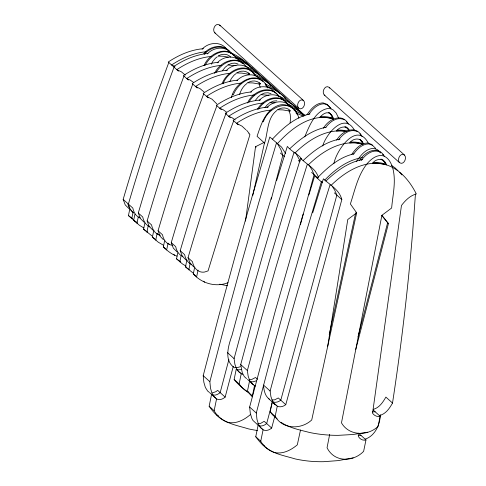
<?xml version="1.0" encoding="UTF-8"?>
<svg xmlns="http://www.w3.org/2000/svg" width="486" height="486" viewBox="0 0 486 486"><rect width="100%" height="100%" fill="white"/><g stroke="black" fill="none" stroke-linecap="round" stroke-linejoin="round"><path stroke-width="0.73" d="M415.445 193.963L412.991 227.77A2493.216 2223.499 -48 0 1 392.512 403.064C389.584 408.343 385.623 414.212 379.317 415.524M290.087 122.849L290.567 118.438L290.178 114.246L288.945 110.559M245.503 221.106L255.539 146.705L263.91 142.507L264.572 143.103C268.102 132.326 266.923 117.922 276.971 110.377M358.893 433.591L358.449 436.592C359.944 439.162 363.024 440.893 365.982 439.909L363.631 451.342C353.091 462.277 334.283 462.514 327.054 447.74L329.672 434.393M380.295 414.837C380.149 424.539 374.992 435.942 365.15 439.156M327.649 346.591L347.782 219.502L356.657 212.844L350.37 203.944C355.163 189.516 358.115 173.563 368.667 161.929C372.136 158.454 376.431 155.277 381.577 155.459C388.569 156.589 391.74 163.867 393.223 170.015C395.975 182.633 392.724 195.396 391.643 208.002L381.887 215.322L341.476 422.881C349.094 436.07 367.574 436.282 378.047 426.483L380.149 416.271L373.157 409.984M134.282 220.638L128.444 215.59L129.707 209.466M131.767 218.579L133.024 212.449M143.85 227.964L139.5 225.328L133.668 220.286L134.926 214.156M136.985 223.268L138.249 217.145M152.082 236.008L143.583 229.204L144.84 223.074M146.9 232.186L148.163 226.063M163.721 245.4L158.248 242.186L152.41 237.144L153.813 230.334M155.733 240.127L157.13 233.323M176.995 256.134C171.68 254.409 167.336 250.752 163.339 246.967L164.602 240.843M166.662 249.956L168.059 243.146L169.717 244.64A10.71 9.55 -48 0 0 172.402 245.199M186.162 266.225L182.371 263.886L176.54 258.838L177.797 252.714M179.856 261.82L181.12 255.697M193.452 273.339L185.482 266.881L186.885 260.077M188.805 269.87L190.202 263.06M227.995 282.706C215.948 287.524 201.824 283.502 193.313 273.922L194.57 267.798M196.63 276.911L198.033 270.101M250.715 414.315C244.403 419.825 235.819 424.539 227.229 422.134C219.66 419.181 213.633 412.839 209.144 406.223L211.574 394.419M257.465 430.511A132.605 118.262 -48 0 1 248.37 428.852C236.245 425.025 220.766 423.039 214.138 410.713L216.568 398.909L209.575 392.621M248.935 392.658C243.486 389.019 238.183 384.693 234.131 379.457L236.232 369.251L237.788 369.81L241.178 369.652M248.65 392.238C244.573 390.805 241.688 387.263 239.124 383.946L241.226 373.74L236.232 369.251M252.258 396.843L247.404 391.4L249.506 381.188M247.514 379.396L254.5 385.677L252.398 395.89L247.404 391.4M300.512 430.007L297.317 444.818C290.968 450.212 282.409 454.671 273.897 452.326C266.34 449.477 260.381 443.171 255.751 436.726L258.102 425.293M353.213 457.855L338.238 460.607L323.53 461.7A136.858 122.047 -48 0 1 295.069 458.899C282.974 455.127 267.592 453.317 260.745 441.215L263.096 429.782L252.939 420.433L251.863 418.47L250.308 413.392L249.634 407.049L275.532 310.098L303.161 214.028M277.166 418.932L272.5 414.819L270.167 411.867L272.269 401.655C275.088 403.107 278.411 402.007 280.786 400.197L336.841 195.111L334.739 190.22L332.181 186.205M356.657 212.844L311.733 419.953C301.259 429.758 282.785 429.545 275.161 416.356L277.263 406.144L272.269 401.655M329.222 334.757L355.667 212.832M252.829 195.299L264.463 143.006M209.077 392.178L207.674 391.066L205.365 387.464L203.841 382.227L203.209 375.69L218.925 315.529L235.273 255.666L252.24 196.144L269.809 136.997L281.576 147.112L285.64 153.619M215.735 398.162L214.332 397.05L212.018 393.447L210.499 388.217L209.861 381.68L225.583 321.519L241.931 261.656L258.892 202.127L276.467 142.987M262.264 429.035L260.848 427.953L258.522 424.454L256.966 419.375L256.292 413.039L271.619 354.774L287.578 296.794L304.157 239.148L321.343 181.873M357.994 336.907L387.621 222.758L381.99 215.741M355.788 349.361L388.454 223.505L381.887 215.322M234.732 367.902C223.445 360.648 228.487 345.315 232.035 335.267C244.397 289.127 257.531 243.194 271.437 197.492M228.87 359.646L220.164 392.603C218.014 394.432 214.861 396.017 212.09 394.626M271.243 199.23L282.852 155.277L280.902 149.676L277.549 143.789M240.394 372.993L238.96 372.009L236.554 368.856L234.896 364.293L234.088 358.613L248.121 306.623L262.792 254.901L278.089 203.476L294.006 152.397M216.568 398.909C219.441 400.586 222.874 399.103 225.158 397.098L233.28 366.329M246.536 378.618L244.294 376.577L242.247 372.689L240.71 364.567L254.743 312.577L269.414 260.854L284.711 209.43L300.627 158.351C306.684 164.529 315.779 168.393 318.427 177.414M253.668 384.93L252.234 383.946L249.834 380.793L248.176 376.231L247.362 370.551L261.401 318.561L276.072 266.838L291.369 215.42L307.28 164.335M276.431 405.397L274.997 404.419L272.597 401.26L270.933 396.698L270.125 391.023L284.158 339.034L298.829 287.305L314.132 235.886L330.043 184.802M272.324 402.329L266.674 423.561C264.505 425.347 261.377 426.842 258.619 425.493M263.096 429.782C265.957 431.404 269.365 430.013 271.668 428.051L274.784 416.338M300.463 224.447L314.078 174.644L311.982 169.754L309.418 165.738M277.263 406.144C280.082 407.596 283.405 406.496 285.774 404.686L341.828 199.6C339.471 189.795 330.109 185.123 323.384 178.818L312.711 212.832M128.911 208.573L125.248 204.916L123.171 199.4C136.669 153.212 151.905 107.528 168.824 62.481M131.53 211.07L129.58 207.941L128.389 204.09C141.888 157.901 157.124 112.223 174.043 67.177M144.044 222.187L140.381 218.524L138.303 213.008C151.808 166.82 167.038 121.142 183.963 76.095M152.877 230.127L149.214 226.464L147.137 220.948C160.635 174.76 175.865 129.082 192.79 84.035M163.351 239.628L160.143 236.293L158.065 230.777C171.564 184.589 186.794 138.905 203.719 93.859M177.001 251.821L173.338 248.164L171.26 242.648C184.759 196.459 199.995 150.775 216.914 105.729M185.95 259.87L182.286 256.207L180.209 250.691C193.707 204.503 208.937 158.819 225.862 113.773M193.774 266.905L190.111 263.248L188.033 257.732C201.538 211.544 216.768 165.86 233.693 120.814M239.616 94.399C240.825 90.104 243.334 86.028 246.997 83.422M308.889 194.935L314.685 175.883L322.175 182.621M276.674 180.428L287.348 146.407C291.339 151.632 298.015 153.716 301.739 159.11M333.894 163.496C336.537 149.961 356.961 120.558 368.607 143.692M231.415 97.656C234.817 81.411 258.941 67.906 267.719 87.917M297.353 114.848C294.382 106.598 284.438 102.078 276.479 106.191C264.797 111.701 260.885 125.084 257.064 136.311L263.91 142.507M304.728 136.888C309.479 125.686 315.293 109.97 329.107 108.269L332.91 109.672L336.142 113.013L338.651 118.159M322.68 146C326.106 134.057 344.434 111.452 354.573 130.473M211.289 64.231L212.668 61.594L215.341 58.296L217.327 56.734M229.69 81.745L231.415 78.453L234.088 75.148L236.068 73.593M204.023 65.695C209.102 52.895 228.426 44.08 236.767 58.946M205.359 65.063C210.055 55.368 223.347 46.984 233.201 54.693M214.612 73.386C219.623 61.564 237.642 54.055 246.044 66.722M222.096 83.774C226.713 70.762 246.785 60.13 255.168 75.78M223.098 83.762C227.454 71.041 247.253 61.534 255.515 75.804M247.568 103.02C252.422 91.107 271.388 83.434 278.976 96.902M306.933 114.83C310.657 109.21 315.803 102.996 323.111 102.886L326.92 104.283L330.152 107.625M308.792 114.502C312.322 109.283 317.37 103.864 324.113 103.779L327.922 105.183L331.148 108.524M351.639 154.548C355.357 149.032 360.551 143.066 367.738 143.012L371.553 144.378L375.8 148.528M353.498 154.256C357.022 149.135 362.1 143.947 368.734 143.911L372.549 145.278M356.347 161.71C360.436 155.696 365.703 148.485 373.728 148.4L377.543 149.767L380.787 153.017M216.282 72.147C221.464 63.393 233.96 56.34 243.115 63.611M249.239 101.781C254.737 91.392 271.139 84.977 279 96.356M257.519 109.229C263.023 98.846 279.42 92.431 287.281 103.81M258.595 109.295C264.153 99.132 280.307 93.276 287.949 104.405M323.415 128.225C328.481 119.343 342.059 112.345 348.45 124.052M325.79 127.368C329.854 121.779 337.333 116.184 344.38 119.823M336.689 140.168C341.871 130.886 356.056 124.276 362.1 136.633M338.608 139.895C342.715 134.081 350.321 128.012 357.66 131.761M359.452 160.635C364.518 151.754 378.096 144.749 384.487 156.462M361.371 160.362C365.472 154.554 373.084 148.479 380.417 152.233M222.582 70.513L225.255 67.208L227.241 65.653M255.539 100.152L258.212 96.848L260.198 95.286M264.931 107.649L267.16 104.891L269.141 103.336M272.306 139.245C282.682 128.231 294.765 117.235 309.971 113.906M277.299 143.734C290.002 129.938 306.927 115.887 326.871 117.466A31.663 28.237 -48 0 1 332.552 118.645L333.657 119.021L332.163 115.735L329.362 112.849M317.182 178.131C327.394 167.567 339.24 157.154 353.942 153.843M324.776 180.051C335.042 169.444 347.642 159.906 362.562 157.519M202.073 49.244C208.445 42.082 221.221 40.939 226.926 49.529M203.78 53.691C209.952 45.97 223.341 43.011 229.757 51.996M204.448 54.286C210.784 46.273 224.599 43.679 230.911 53.114M207.291 53.94C213.469 47.045 225.869 45.526 231.658 53.703M217.212 62.852C223.578 55.69 236.354 54.553 242.058 63.137M226.039 70.792C232.411 63.63 245.181 62.494 250.891 71.078M236.968 80.621C242.812 74.237 254.33 72.122 260.356 79.352M250.703 92.006C257.112 85.184 269.493 84.461 275.015 92.777M259.111 100.535C265.484 93.373 278.259 92.231 283.964 100.821M266.942 107.576C273.308 100.414 286.084 99.272 291.794 107.862M289.844 148.655C300.038 139.014 311.915 129.95 326.003 127.296M294.838 153.145C307.741 140.569 324.77 129.3 343.566 131.001A36.608 32.647 -48 0 1 345.874 131.311M303.124 160.593C313.482 150.788 325.614 141.584 340 139.099M308.112 165.082C321.015 152.507 338.049 141.238 356.839 142.939A36.608 32.647 -48 0 1 362.538 144.038M325.881 181.059C336.239 171.254 348.377 162.051 362.756 159.566M330.875 185.549C343.778 172.98 360.806 161.704 379.602 163.405A36.608 32.647 -48 0 1 386.406 164.851C400.264 169.377 409.996 181.327 416.332 193.963C410.056 195.597 405.288 200.481 401.466 205.469L372.562 413.228C374.208 415.639 377.251 417.097 380.149 416.271M230.291 117.758L225.31 113.274C235.832 106.325 247.805 100.985 260.496 99.988M218.439 55.86C222.284 53.496 227.545 53.66 230.735 57.069M228.353 64.778L231.67 63.38L234.969 63.119L238.031 64.012M237.186 72.718C241.032 70.355 246.293 70.519 249.476 73.927L248.498 73.046M248.115 82.547C251.961 80.184 257.222 80.348 260.405 83.756L259.427 82.875M261.31 94.412L264.621 93.02L267.92 92.759L270.988 93.646M270.259 102.461L273.569 101.064L276.868 100.802M278.083 109.502C281.935 107.139 287.196 107.303 290.379 110.711M240.455 366.681L236.949 367.702L235.291 367.568M256.231 380.866L252.726 381.887L250.029 381.376M373.303 409.37C379.287 407.815 382.998 402.153 385.884 397.08L392.536 403.064M212.285 392.931L215.833 391.698L217.667 390.361L225.158 397.098M367.793 432.206L352.909 434.514L338.256 435.341A153.151 136.584 -48 0 1 309.795 432.54C300.038 429.988 289.443 428.002 281.036 422.334M360.989 435.42L358.164 435.578M375.156 411.782L372.337 411.897M203.458 48.697C190.767 49.694 178.793 55.027 168.271 61.983L173.253 66.461M206.076 51.753C193.635 52.865 181.922 58.15 171.594 64.972L175.039 66.473M207.972 53.46C195.53 54.572 183.823 59.857 173.49 66.679L178.471 71.156M211.295 56.449C198.853 57.561 187.14 62.846 176.813 69.662L181.345 71.813L185.33 75.123M218.597 62.311C205.9 63.302 193.932 68.641 183.41 75.597L188.386 80.075M221.209 65.367C208.767 66.479 197.061 71.764 186.727 78.58L190.172 80.081L193.331 82.243M227.424 70.251C214.733 71.242 202.759 76.581 192.237 83.537L197.219 88.015M230.036 73.307C217.6 74.419 205.888 79.704 195.56 86.52L200.092 88.671L204.077 91.976M237.648 80.147C225.206 81.259 213.5 86.544 203.166 93.361L208.148 97.844M240.965 83.13C228.529 84.242 216.817 89.533 206.489 96.35L212.072 99.223L216.75 103.858M251.548 91.945C238.857 92.941 226.889 98.275 216.361 105.231L221.343 109.708M254.166 95.001C241.724 96.113 230.012 101.398 219.684 108.214L223.129 109.721L226.288 111.883M263.108 103.044C250.673 104.156 238.96 109.447 228.633 116.263L232.077 117.764L235.236 119.927M268.327 107.029C255.63 108.026 243.662 113.366 233.14 120.315L238.122 124.799M270.939 110.085C258.497 111.197 246.791 116.482 236.457 123.304L242.046 126.178L245.873 129.756M218.305 56.115L223.165 56.267L228.359 57.135M227.527 65.009L236.05 65.683M236.354 72.949L241.907 73.125L249.336 74.364M247.283 82.778L252.835 82.948L260.265 84.193M260.484 94.649L269.001 95.317M269.432 102.692L274.979 102.862M277.257 109.733L282.809 109.903L290.233 111.148M257.708 423.701L260.557 423.434L264.177 421.313L271.668 428.051M249.124 379.554L251.961 379.341L255.527 377.482L257.525 379.28M271.881 400.021L274.718 399.814L278.29 397.949L285.774 404.686M345.947 131.542L342.399 130.904A36.541 32.592 -48 0 0 337.649 130.953L336.446 131.068C339.337 126.761 346.706 124.896 349.355 130.448M362.914 144.227L355.673 142.848A36.541 32.592 -48 0 0 350.928 142.89L349.72 143.006C352.964 137.824 361.511 137.24 363.407 143.862M386.406 164.845L378.436 163.314A36.541 32.592 -48 0 0 373.685 163.363L372.483 163.478C375.885 157.98 384.742 157.926 386.406 164.845L382.713 159.76M265.982 85.986C275.015 89.193 283.174 94.861 289.486 102.072M295.956 112.94L303.507 116.276M331.719 117.898L333.657 119.021L325.705 117.375A31.797 28.358 -48 0 0 320.942 117.503L319.727 117.655C322.024 114.635 326.343 111.039 330.194 113.596M225.31 113.274L226.488 113.7M241.226 373.74L242.781 374.299M254.5 385.677L255.539 386.054M344.872 126.646L346.676 127.35L349.118 130.175M380.909 159.056L382.111 159.523M328.305 112.527L330.091 113.317L332.078 116.02M229.878 52.385C238.274 55.878 245.855 61.327 251.766 68.247M233.201 55.374C242.198 59.061 250.029 65.197 256.493 72.402M235.777 57.403L241.22 59.972L247.617 64.122M237.739 59.748C245.904 63.15 253.461 68.18 259.324 74.85M245.017 65.999C252.945 69.322 260.217 74.322 265.915 80.779M248.334 68.982C255.818 72.122 262.713 76.752 268.254 82.693M253.163 73.617C262.282 77.329 270.41 83.306 276.71 90.87M256.48 76.606C265.362 80.245 273.363 85.967 279.541 93.318M265.453 84.09C273.138 87.346 280.13 92.297 285.677 98.549M277.287 95.317C285.009 98.537 292.189 103.196 297.888 109.344M281.971 98.944C289.431 102.109 296.247 106.865 301.703 112.867M286.236 103.36L293.04 106.568L299.437 110.723L304.825 115.316M290.914 106.987L296.363 109.557L304.91 115.546M294.066 110.401L300.87 113.609L304.358 115.875M149.961 226.871C145.861 225.322 143.485 221.124 142.732 216.993L138.303 213.008M160.374 235.242A10.71 9.55 -48 0 1 158.788 234.811C154.694 233.262 152.318 229.064 151.559 224.933L147.137 220.948M169.717 244.64C165.623 243.091 163.247 238.893 162.488 234.756L158.065 230.777M182.918 256.511C178.818 254.962 176.442 250.758 175.689 246.627L171.26 242.648M191.369 264.317C187.529 262.677 185.379 258.607 184.631 254.67L180.209 250.691M262.877 81.375C251.681 72.9 237.63 83.902 233.353 94.813L232.691 94.217M263.126 444.994L264.25 445.668M216.47 414.728L218.712 416.119M132.563 218.706L128.444 215.59M134.816 220.99L136.414 222.047M137.246 223.05L133.668 220.286M147.695 232.32L143.583 229.204M155.994 239.908L152.41 237.144M180.652 261.954L176.54 258.838M189.066 269.651L185.482 266.881M391.388 165.368L394.96 167.798L397.979 170.738M270.125 391.023L263.467 385.034C263.916 390.051 264.834 396.011 269.293 399.085M131.967 211.58L133.34 212.552M133.674 212.941L129.671 208.895L127.599 203.379L123.171 199.4M329.21 87.352C325.14 84.394 321.349 91.933 324.235 94.964L399.51 162.658C403.58 165.617 407.371 158.072 404.486 155.046L329.21 87.352L329.751 88.148M404.486 155.046C400.415 152.088 396.625 159.633 399.51 162.658M324.235 94.964L324.946 95.499M219.666 25.078C215.596 22.119 211.805 29.664 214.691 32.696L298.623 108.171C302.693 111.13 306.484 103.591 303.598 100.559L219.666 25.078L220.207 25.873M214.691 32.696L215.401 33.23M303.598 100.559C299.528 97.601 295.743 105.146 298.623 108.171M345.941 126.937L348.808 130.139M163.339 246.967L165.854 249.032M193.313 273.922L195.828 275.987M387.621 222.758L388.454 223.505M262.665 121.172L263.327 121.767C268.831 105.444 293.423 96.927 298.847 118.141M298.307 160.459L299.801 161.808M311.581 172.396L317.959 178.137M334.344 192.863L341.828 199.6M280.355 153.035L284.517 156.778M248.844 133.614L249.95 134.61L208.057 270.884L204.63 272.026A10.71 9.55 -48 0 1 199.691 271.595C195.597 270.046 193.221 265.842 192.462 261.711L188.033 257.732M255.539 146.705L256.092 147.203M128.389 204.09L132.818 208.075C133.571 212.206 135.946 216.404 140.047 217.953L138.941 216.963M157.683 233.821L158.788 234.811M173.545 254.233L174.65 255.229M203.519 281.187L204.624 282.184M358.498 433.172L365.982 439.909M227.43 352.629L234.088 358.613M240.71 364.567L247.362 370.551M268.339 398.429L274.997 404.419M234.131 379.457L239.124 383.946M270.167 411.867L275.161 416.356M249.634 407.049L256.292 413.039M203.209 375.69L209.861 381.68M255.751 436.726L260.745 441.215M209.144 406.223L214.138 410.713M399.492 172.208L401.916 174.887M269.73 84.303L271.2 85.913M266.899 81.855L267.883 82.93M251.645 67.469L252.629 68.544M246.639 130.254L249.19 133.425M383.035 160.155L385.155 162.579M360.278 139.689L362.398 142.112L363.133 143.947M359.95 139.294L362.817 143.631A36.559 32.605 -48 0 0 350.096 142.137M321.483 181.418L322.449 182.548M330.401 113.767L332.825 118.274M296.144 153.795L300.154 160.981M382.731 154.281L383.484 155.563M359.974 133.808L360.727 135.096M346.694 121.871L347.447 123.152M265.137 83.896L266.419 86.18M235.467 57.208L236.105 58.35M385.404 163.193L385.896 164.414M258.971 83.604L260.204 87.292M332.454 116.531L333.135 118.633M336.816 130.199A36.559 32.605 -48 0 1 347.314 131.038M320.11 116.749A31.608 28.188 -48 0 1 331.725 117.891M372.853 162.603A36.559 32.605 -48 0 1 385.58 164.092M227.405 285.695A230.346 205.426 -48 0 1 219.745 284.182"/></g></svg>
